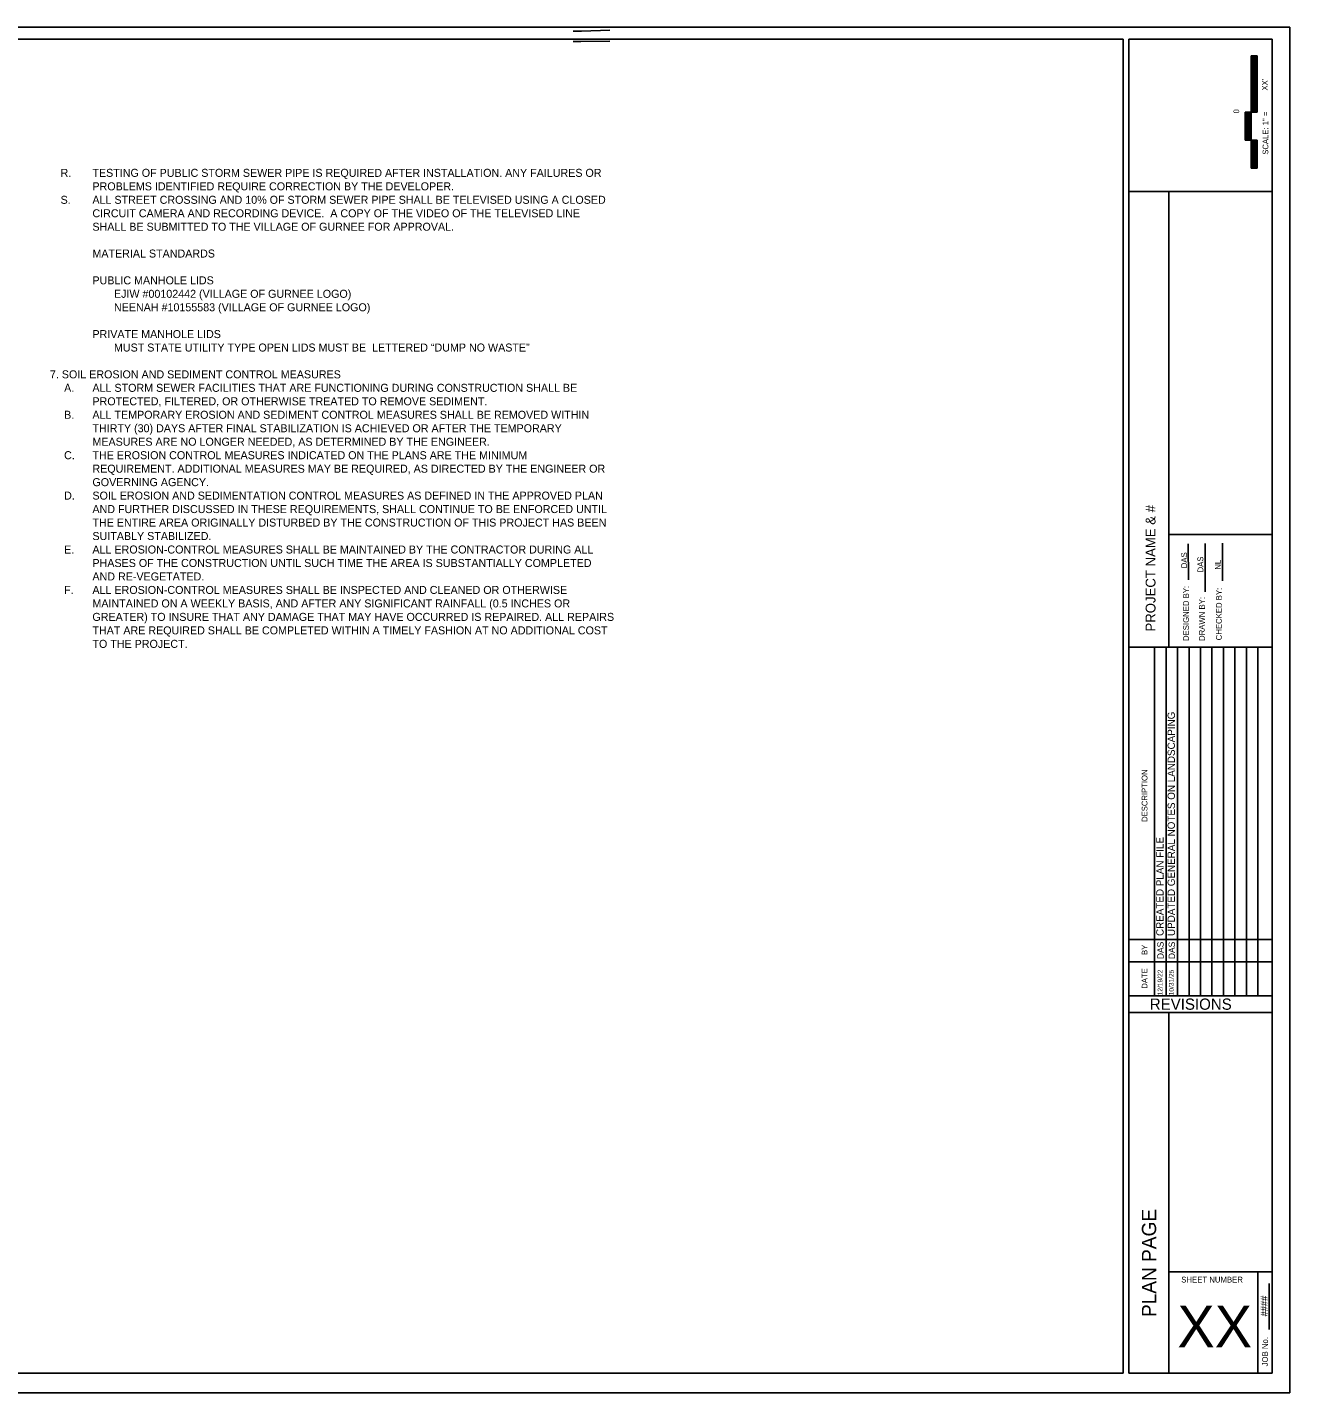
# Model space of a CAD drawing. Extents: x 1118779 to 1130769, y 2160205 to 2168231.
# Drawn here: x 1127128 to 1130769, y 2164278 to 2168219 of the extents above; entities that cross this region are included whole.
import ezdxf

# ---------------------------------------------------------------- set-up
doc = ezdxf.new("R2010")
doc.units = 0
doc.layers.add('Default', color=7, linetype='Continuous')
doc.layers.add('NOTES', color=7, linetype='Continuous')

msp = doc.modelspace()

# ---------------------------------------------------------------- linework, layer by layer
at = {"layer": 'Default'}
for p, q in [((1125026.8, 2168184.6), (1130288.4, 2168184.6)), ((1125026.8, 2168184.6), (1130288.4, 2168184.6)), ((1130288.4, 2164334.3), (1130288.4, 2168184.6)), ((1130288.4, 2164334.3), (1130288.4, 2168184.6)), ((1130305, 2164334.3), (1130305, 2168184.6)), ((1130718.6, 2168184.6), (1130305, 2168184.6)), ((1130718.6, 2164334.3), (1130718.6, 2168184.6)), ((1130657.9, 2167974.4), (1130657.9, 2168136.7)), ((1130657.9, 2168136.7), (1130675.8, 2168136.7)), ((1130657.9, 2168134.7), (1130675.8, 2168134.7)), ((1130657.9, 2168132.2), (1130675.8, 2168132.2)), ((1130657.9, 2168129.7), (1130675.8, 2168129.7)), ((1130657.9, 2168127.1), (1130675.8, 2168127.1)), ((1130657.9, 2168124.6), (1130675.8, 2168124.6)), ((1130675.8, 2168136.7), (1130675.8, 2167974.4)), ((1130657.9, 2168122.1), (1130675.8, 2168122.1)), ((1130657.9, 2168119.6), (1130675.8, 2168119.6)), ((1130657.9, 2168117.1), (1130675.8, 2168117.1)), ((1130657.9, 2168114.6), (1130675.8, 2168114.6)), ((1130657.9, 2168112.1), (1130675.8, 2168112.1)), ((1130657.9, 2168109.6), (1130675.8, 2168109.6)), ((1130657.9, 2168107.1), (1130675.8, 2168107.1)), ((1130657.9, 2168104.5), (1130675.8, 2168104.5)), ((1130657.9, 2168102), (1130675.8, 2168102)), ((1130657.9, 2168099.5), (1130675.8, 2168099.5)), ((1130657.9, 2168097), (1130675.8, 2168097)), ((1130657.9, 2168094.5), (1130675.8, 2168094.5)), ((1130657.9, 2168092), (1130675.8, 2168092)), ((1130657.9, 2168089.5), (1130675.8, 2168089.5)), ((1130657.9, 2168087), (1130675.8, 2168087)), ((1130657.9, 2168084.5), (1130675.8, 2168084.5)), ((1130657.9, 2168081.9), (1130675.8, 2168081.9)), ((1130657.9, 2168079.4), (1130675.8, 2168079.4)), ((1130657.9, 2168076.9), (1130675.8, 2168076.9)), ((1130657.9, 2168074.4), (1130675.8, 2168074.4)), ((1130657.9, 2168071.9), (1130675.8, 2168071.9)), ((1130657.9, 2168069.4), (1130675.8, 2168069.4)), ((1130657.9, 2168066.9), (1130675.8, 2168066.9)), ((1130657.9, 2168064.4), (1130675.8, 2168064.4)), ((1130657.9, 2168061.9), (1130675.8, 2168061.9)), ((1130657.9, 2168059.3), (1130675.8, 2168059.3)), ((1130657.9, 2168056.8), (1130675.8, 2168056.8)), ((1130657.9, 2168054.3), (1130675.8, 2168054.3)), ((1130657.9, 2168051.8), (1130675.8, 2168051.8)), ((1130657.9, 2168049.3), (1130675.8, 2168049.3)), ((1130657.9, 2168046.8), (1130675.8, 2168046.8)), ((1130657.9, 2168044.3), (1130675.8, 2168044.3)), ((1130657.9, 2168041.8), (1130675.8, 2168041.8)), ((1130657.9, 2168039.3), (1130675.8, 2168039.3)), ((1130657.9, 2168036.7), (1130675.8, 2168036.7)), ((1130657.9, 2168034.2), (1130675.8, 2168034.2)), ((1130657.9, 2168031.7), (1130675.8, 2168031.7)), ((1130657.9, 2168029.2), (1130675.8, 2168029.2)), ((1130657.9, 2168026.7), (1130675.8, 2168026.7)), ((1130657.9, 2168024.2), (1130675.8, 2168024.2)), ((1130657.9, 2168021.7), (1130675.8, 2168021.7)), ((1130657.9, 2168019.2), (1130675.8, 2168019.2)), ((1130657.9, 2168016.7), (1130675.8, 2168016.7)), ((1130657.9, 2168014.1), (1130675.8, 2168014.1)), ((1130657.9, 2168011.6), (1130675.8, 2168011.6)), ((1130657.9, 2168009.1), (1130675.8, 2168009.1)), ((1130657.9, 2168006.6), (1130675.8, 2168006.6)), ((1130641, 2167893.3), (1130640.7, 2167974.4)), ((1130640.7, 2167974.4), (1130657.9, 2167974.4)), ((1130640.7, 2167973.3), (1130657.9, 2167973.3)), ((1130640.7, 2167970.8), (1130657.9, 2167970.8)), ((1130640.7, 2167968.3), (1130657.9, 2167968.3)), ((1130657.9, 2168004.1), (1130675.8, 2168004.1)), ((1130657.9, 2168001.6), (1130675.8, 2168001.6)), ((1130657.9, 2167999.1), (1130675.8, 2167999.1)), ((1130657.9, 2167996.6), (1130675.8, 2167996.6)), ((1130657.9, 2167994.1), (1130675.8, 2167994.1)), ((1130657.9, 2167991.5), (1130675.8, 2167991.5)), ((1130657.9, 2167989), (1130675.8, 2167989)), ((1130657.9, 2167986.5), (1130675.8, 2167986.5)), ((1130657.9, 2167984), (1130675.8, 2167984)), ((1130657.9, 2167981.5), (1130675.8, 2167981.5)), ((1130657.9, 2167979), (1130675.8, 2167979)), ((1130657.9, 2167976.5), (1130675.8, 2167976.5)), ((1130675.8, 2167974.4), (1130657.9, 2167974.4)), ((1130657.9, 2167974.4), (1130657.9, 2167893.3)), ((1130640.7, 2167965.8), (1130657.9, 2167965.8)), ((1130640.7, 2167963.3), (1130657.9, 2167963.3)), ((1130640.7, 2167960.8), (1130657.9, 2167960.8)), ((1130640.8, 2167958.3), (1130657.9, 2167958.3)), ((1130640.8, 2167955.7), (1130657.9, 2167955.7)), ((1130640.8, 2167953.2), (1130657.9, 2167953.2)), ((1130640.8, 2167950.7), (1130657.9, 2167950.7)), ((1130640.8, 2167948.2), (1130657.9, 2167948.2)), ((1130640.8, 2167945.7), (1130657.9, 2167945.7)), ((1130640.8, 2167943.2), (1130657.9, 2167943.2)), ((1130640.8, 2167940.7), (1130657.9, 2167940.7)), ((1130640.8, 2167938.2), (1130657.9, 2167938.2)), ((1130640.8, 2167935.7), (1130657.9, 2167935.7)), ((1130640.9, 2167933.1), (1130657.9, 2167933.1)), ((1130640.9, 2167930.6), (1130657.9, 2167930.6)), ((1130640.9, 2167928.1), (1130657.9, 2167928.1)), ((1130640.9, 2167925.6), (1130657.9, 2167925.6)), ((1130640.9, 2167923.1), (1130657.9, 2167923.1)), ((1130640.9, 2167920.6), (1130657.9, 2167920.6)), ((1130640.9, 2167918.1), (1130657.9, 2167918.1)), ((1130640.9, 2167915.6), (1130657.9, 2167915.6)), ((1130640.9, 2167913.1), (1130657.9, 2167913.1)), ((1130641, 2167910.5), (1130657.9, 2167910.5)), ((1130641, 2167908), (1130657.9, 2167908)), ((1130641, 2167905.5), (1130657.9, 2167905.5)), ((1130641, 2167903), (1130657.9, 2167903)), ((1130641, 2167900.5), (1130657.9, 2167900.5)), ((1130641, 2167898), (1130657.9, 2167898)), ((1130641, 2167895.5), (1130657.9, 2167895.5)), ((1130657.9, 2167893.3), (1130641, 2167893.3)), ((1130657.9, 2167893.3), (1130675.8, 2167893.3)), ((1130657.9, 2167812.1), (1130657.9, 2167893.3)), ((1130657.9, 2167892.5), (1130675.8, 2167892.5)), ((1130657.9, 2167890), (1130675.8, 2167890)), ((1130657.9, 2167887.5), (1130675.8, 2167887.5)), ((1130675.8, 2167893.3), (1130675.8, 2167812.1)), ((1130657.9, 2167884.9), (1130675.8, 2167884.9)), ((1130657.9, 2167882.4), (1130675.8, 2167882.4)), ((1130657.9, 2167879.9), (1130675.8, 2167879.9)), ((1130657.9, 2167877.4), (1130675.8, 2167877.4)), ((1130657.9, 2167874.9), (1130675.8, 2167874.9)), ((1130657.9, 2167872.4), (1130675.8, 2167872.4)), ((1130657.9, 2167869.9), (1130675.8, 2167869.9)), ((1130657.9, 2167867.4), (1130675.8, 2167867.4)), ((1130657.9, 2167864.9), (1130675.8, 2167864.9)), ((1130657.9, 2167862.3), (1130675.8, 2167862.3)), ((1130657.9, 2167859.8), (1130675.8, 2167859.8)), ((1130657.9, 2167857.3), (1130675.8, 2167857.3)), ((1130657.9, 2167854.8), (1130675.8, 2167854.8)), ((1130657.9, 2167852.3), (1130675.8, 2167852.3)), ((1130657.9, 2167849.8), (1130675.8, 2167849.8)), ((1130657.9, 2167847.3), (1130675.8, 2167847.3)), ((1130657.9, 2167844.8), (1130675.8, 2167844.8)), ((1130657.9, 2167842.3), (1130675.8, 2167842.3)), ((1130657.9, 2167839.7), (1130675.8, 2167839.7)), ((1130657.9, 2167837.2), (1130675.8, 2167837.2)), ((1130657.9, 2167834.7), (1130675.8, 2167834.7)), ((1130657.9, 2167832.2), (1130675.8, 2167832.2)), ((1130657.9, 2167829.7), (1130675.8, 2167829.7)), ((1130657.9, 2167827.2), (1130675.8, 2167827.2)), ((1130657.9, 2167824.7), (1130675.8, 2167824.7)), ((1130657.9, 2167822.2), (1130675.8, 2167822.2)), ((1130657.9, 2167819.7), (1130675.8, 2167819.7)), ((1130657.9, 2167817.1), (1130675.8, 2167817.1)), ((1130657.9, 2167814.6), (1130675.8, 2167814.6)), ((1130657.9, 2167812.1), (1130675.8, 2167812.1)), ((1130675.8, 2167812.1), (1130657.9, 2167812.1)), ((1130718.6, 2167744.8), (1130305, 2167744.8)), ((1130420.8, 2166430.1), (1130420.8, 2167744.8)), ((1130718.6, 2166754.8), (1130420.8, 2166754.8)), ((1130475.9, 2166727.7), (1130477.1, 2166624.4)), ((1130525.6, 2166729.1), (1130525.6, 2166589.8)), ((1130575.2, 2166730.4), (1130575.2, 2166620.9)), ((1130718.6, 2166430.1), (1130305, 2166430.1)), ((1130379.4, 2165423.8), (1130379.4, 2166430.1)), ((1130412.5, 2165423.8), (1130412.5, 2166430.1)), ((1130445.6, 2165423.8), (1130445.6, 2166430.1)), ((1130478.7, 2165423.8), (1130478.7, 2166430.1)), ((1130511.8, 2165423.8), (1130511.8, 2166430.1)), ((1130544.9, 2165423.8), (1130544.9, 2166430.1)), ((1130578, 2165423.8), (1130578, 2166430.1)), ((1130611, 2165423.8), (1130611, 2166430.1)), ((1130644.1, 2165423.8), (1130644.1, 2166430.1)), ((1130677.2, 2165423.8), (1130677.2, 2166430.1)), ((1130718.6, 2165586.1), (1130305, 2165586.1)), ((1130718.6, 2165521.2), (1130305, 2165521.2)), ((1130718.6, 2165423.8), (1130305, 2165423.8)), ((1130718.6, 2165375.1), (1130305, 2165375.1)), ((1130420.8, 2164337.5), (1130420.8, 2165375.1)), ((1130718.6, 2164626.5), (1130420.8, 2164626.5)), ((1130677.2, 2164334.3), (1130677.2, 2164626.5)), ((1130710.2, 2164593.1), (1130710.2, 2164460.5)), ((1125026.8, 2164334.3), (1130288.4, 2164334.3)), ((1125026.8, 2164334.3), (1130288.4, 2164334.3)), ((1130718.6, 2164334.3), (1130305, 2164334.3))]:
    msp.add_line(p, q, dxfattribs=at)
msp.add_lwpolyline([(1124988.7, 2168219), (1130769.1, 2168219), (1130769.1, 2164278), (1124988.7, 2164278)], close=True, dxfattribs=at)
for points in [[(1128808, 2168210.3), (1128726.7, 2168208.3), (1128702.3, 2168207.6)], [(1128807.5, 2168179.3), (1128724.2, 2168178.1), (1128701.8, 2168177.9)]]:
    msp.add_lwpolyline(points, dxfattribs=at)

# ---------------------------------------------------------------- texts
for s, height, p in [("XX'", 16.54, (1130705.6, 2168036.6)), ('0', 16.5, (1130623.5, 2167970.4)), ('SCALE: 1" =', 16.543, (1130707.5, 2167851.3)), ('PROJECT NAME & #', 28.404, (1130382, 2166475)), ('DAS', 16.75, (1130473, 2166657.7)), ('DAS', 16.74, (1130519.9, 2166645.6)), ('NL', 16.74, (1130570.3, 2166653.3)), ('DESIGNED BY:', 16.74, (1130478.4, 2166447.7)), ('CHECKED BY:', 16.74, (1130573.3, 2166449.6)), ('DRAWN BY:', 16.74, (1130524.4, 2166447.8)), ('UPDATED GENERAL NOTES ON LANDSCAPING', 21.252, (1130438.1, 2165596.2)), ('DESCRIPTION', 16.543, (1130358.8, 2165925.6)), ('CREATED PLAN FILE', 21.252, (1130405.5, 2165596.2)), ('BY', 16.54, (1130358.8, 2165541.5)), ('DAS', 18.26, (1130405.4, 2165529.5)), ('DAS', 18.26, (1130438, 2165529.5)), ('DATE', 16.54, (1130358.8, 2165444.1)), ('12/19/22', 13.81, (1130402, 2165424.9)), ('10/31/25', 13.81, (1130434.6, 2165424.9)), ('PLAN PAGE', 41.15, (1130384, 2164496.4)), ('####', 20, (1130705.5, 2164498.3)), ('JOB No.', 16.74, (1130706.3, 2164354))]:
    msp.add_text(s, height=height, rotation=90, dxfattribs=at).set_placement(p)
for s, height, p in [('REVISIONS', 32.46, (1130365.6, 2165383.3)), ('SHEET NUMBER', 16.74, (1130456.3, 2164596)), ('XX', 120.53, (1130445.4, 2164409))]:
    msp.add_text(s, height=height, dxfattribs=at).set_placement(p)
at = {"layer": 'NOTES'}
for s, height, p in [('R.', 23.1, (1127223.5, 2167787.4)), ('TESTING OF PUBLIC STORM SEWER PIPE IS REQUIRED AFTER INSTALLATION. ANY FAILURES OR ', 23.089, (1127315.4, 2167787.4)), ('PROBLEMS IDENTIFIED REQUIRE CORRECTION BY THE DEVELOPER. ', 23.089, (1127315.4, 2167748.5)), ('S.', 23.1, (1127223.5, 2167709.6)), ('ALL STREET CROSSING AND 10% OF STORM SEWER PIPE SHALL BE TELEVISED USING A CLOSED ', 23.089, (1127315.4, 2167709.6)), ('CIRCUIT CAMERA AND RECORDING DEVICE.  A COPY OF THE VIDEO OF THE TELEVISED LINE ', 23.089, (1127315.4, 2167670.7)), ('SHALL BE SUBMITTED TO THE VILLAGE OF GURNEE FOR APPROVAL.', 23.089, (1127315.4, 2167631.9)), ('MATERIAL STANDARDS', 23.089, (1127315.4, 2167554.5)), ('PUBLIC MANHOLE LIDS', 23.089, (1127315.4, 2167477.1)), ('EJIW #00102442 (VILLAGE OF GURNEE LOGO) ', 23.089, (1127377.5, 2167438.3)), ('NEENAH #10155583 (VILLAGE OF GURNEE LOGO) ', 23.089, (1127377.5, 2167399.4)), ('PRIVATE MANHOLE LIDS ', 23.089, (1127315.4, 2167322)), ('MUST STATE UTILITY TYPE OPEN LIDS MUST BE  LETTERED “DUMP NO WASTE” ', 23.089, (1127377.5, 2167283.2)), ('7. SOIL EROSION AND SEDIMENT CONTROL MEASURES', 23.095, (1127192.8, 2167205.8)), ('A.', 23.1, (1127233.7, 2167166.9)), ('ALL STORM SEWER FACILITIES THAT ARE FUNCTIONING DURING CONSTRUCTION SHALL BE ', 23.095, (1127315.4, 2167166.9)), ('PROTECTED, FILTERED, OR OTHERWISE TREATED TO REMOVE SEDIMENT.', 23.095, (1127315.4, 2167128)), ('B. ', 23.1, (1127233.7, 2167089.1)), ('ALL TEMPORARY EROSION AND SEDIMENT CONTROL MEASURES SHALL BE REMOVED WITHIN ', 23.095, (1127315.4, 2167089.1)), ('THIRTY (30) DAYS AFTER FINAL STABILIZATION IS ACHIEVED OR AFTER THE TEMPORARY ', 23.095, (1127315.4, 2167050.2)), ('MEASURES ARE NO LONGER NEEDED, AS DETERMINED BY THE ENGINEER.', 23.095, (1127315.4, 2167011.3)), ('C. ', 23.1, (1127233.7, 2166972.4)), ('THE EROSION CONTROL MEASURES INDICATED ON THE PLANS ARE THE MINIMUM ', 23.095, (1127315.4, 2166972.4)), ('REQUIREMENT. ADDITIONAL MEASURES MAY BE REQUIRED, AS DIRECTED BY THE ENGINEER OR ', 23.095, (1127315.4, 2166933.5)), ('GOVERNING AGENCY.', 23.095, (1127315.4, 2166894.6)), ('D.', 23.1, (1127233.7, 2166855.8)), ('SOIL EROSION AND SEDIMENTATION CONTROL MEASURES AS DEFINED IN THE APPROVED PLAN ', 23.095, (1127315.4, 2166855.8)), ('AND FURTHER DISCUSSED IN THESE REQUIREMENTS, SHALL CONTINUE TO BE ENFORCED UNTIL ', 23.095, (1127315.4, 2166816.9)), ('THE ENTIRE AREA ORIGINALLY DISTURBED BY THE CONSTRUCTION OF THIS PROJECT HAS BEEN ', 23.095, (1127315.4, 2166778)), ('SUITABLY STABILIZED.', 23.095, (1127315.4, 2166739.1)), ('E.', 23.1, (1127233.7, 2166700.2)), ('ALL EROSION-CONTROL MEASURES SHALL BE MAINTAINED BY THE CONTRACTOR DURING ALL ', 23.095, (1127315.4, 2166700.2)), ('PHASES OF THE CONSTRUCTION UNTIL SUCH TIME THE AREA IS SUBSTANTIALLY COMPLETED ', 23.095, (1127315.4, 2166661.3)), ('AND RE-VEGETATED.', 23.095, (1127315.4, 2166622.4)), ('F.', 23.1, (1127233.7, 2166583.5)), ('ALL EROSION-CONTROL MEASURES SHALL BE INSPECTED AND CLEANED OR OTHERWISE ', 23.095, (1127315.4, 2166583.5)), ('MAINTAINED ON A WEEKLY BASIS, AND AFTER ANY SIGNIFICANT RAINFALL (0.5 INCHES OR ', 23.095, (1127315.4, 2166544.6)), ('GREATER) TO INSURE THAT ANY DAMAGE THAT MAY HAVE OCCURRED IS REPAIRED. ALL REPAIRS', 23.095, (1127315.4, 2166505.7)), ('THAT ARE REQUIRED SHALL BE COMPLETED WITHIN A TIMELY FASHION AT NO ADDITIONAL COST ', 23.095, (1127315.4, 2166466.8)), ('TO THE PROJECT.', 23.095, (1127315.4, 2166427.9))]:
    msp.add_text(s, height=height, dxfattribs=at).set_placement(p)

doc.saveas('drawing.dxf')
